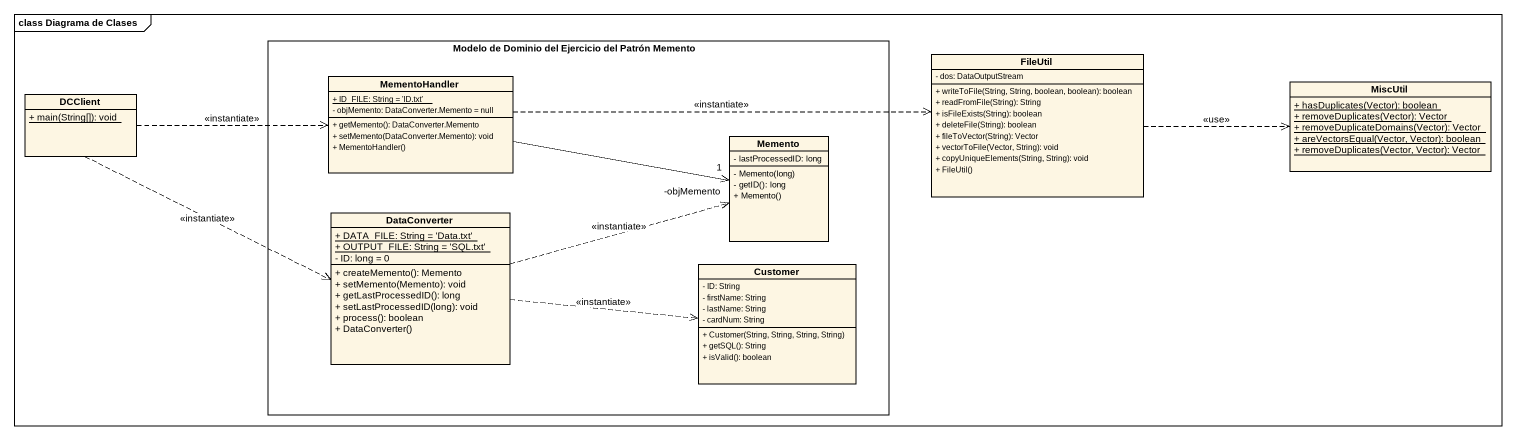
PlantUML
@startuml
mainframe class Diagrama de Clases
hide circle
hide empty members
skinparam classAttributeIconSize 0
rectangle "Modelo de Dominio del Ejercicio del Patrón Memento" as Modelo_de_Dominio_del {
  class MementoHandler {
    {static} + ID_FILE: String = 'ID.txt'
    - objMemento: DataConverter.Memento = null
    + getMemento(): DataConverter.Memento
    + setMemento(DataConverter.Memento): void
    + MementoHandler()
  }
  class Memento {
    - lastProcessedID: long
    - Memento(long)
    - getID(): long
    + Memento()
  }
  class DataConverter {
    {static} + DATA_FILE: String = 'Data.txt'
    {static} + OUTPUT_FILE: String = 'SQL.txt'
    - ID: long = 0
    + createMemento(): Memento
    + setMemento(Memento): void
    + getLastProcessedID(): long
    + setLastProcessedID(long): void
    + process(): boolean
    + DataConverter()
  }
  class Customer {
    - ID: String
    - firstName: String
    - lastName: String
    - cardNum: String
    + Customer(String, String, String, String)
    + getSQL(): String
    + isValid(): boolean
  }
}
class FileUtil {
  - dos: DataOutputStream
  + writeToFile(String, String, boolean, boolean): boolean
  + readFromFile(String): String
  + isFileExists(String): boolean
  + deleteFile(String): boolean
  + fileToVector(String): Vector
  + vectorToFile(Vector, String): void
  + copyUniqueElements(String, String): void
  + FileUtil()
}
class MiscUtil {
  {static} + hasDuplicates(Vector): boolean
  {static} + removeDuplicates(Vector): Vector
  {static} + removeDuplicateDomains(Vector): Vector
  {static} + areVectorsEqual(Vector, Vector): boolean
  {static} + removeDuplicates(Vector, Vector): Vector
}
class DCClient {
  {static} + main(String[]): void
}
MementoHandler .right.> FileUtil : <<instantiate>>
MementoHandler -right-> "-objMemento\n1" Memento
FileUtil .right.> MiscUtil : <<use>>
DCClient .right.> MementoHandler : <<instantiate>>
DCClient .right.> DataConverter : <<instantiate>>
DataConverter .right.> Memento : <<instantiate>>
DataConverter .right.> Customer : <<instantiate>>
@enduml
